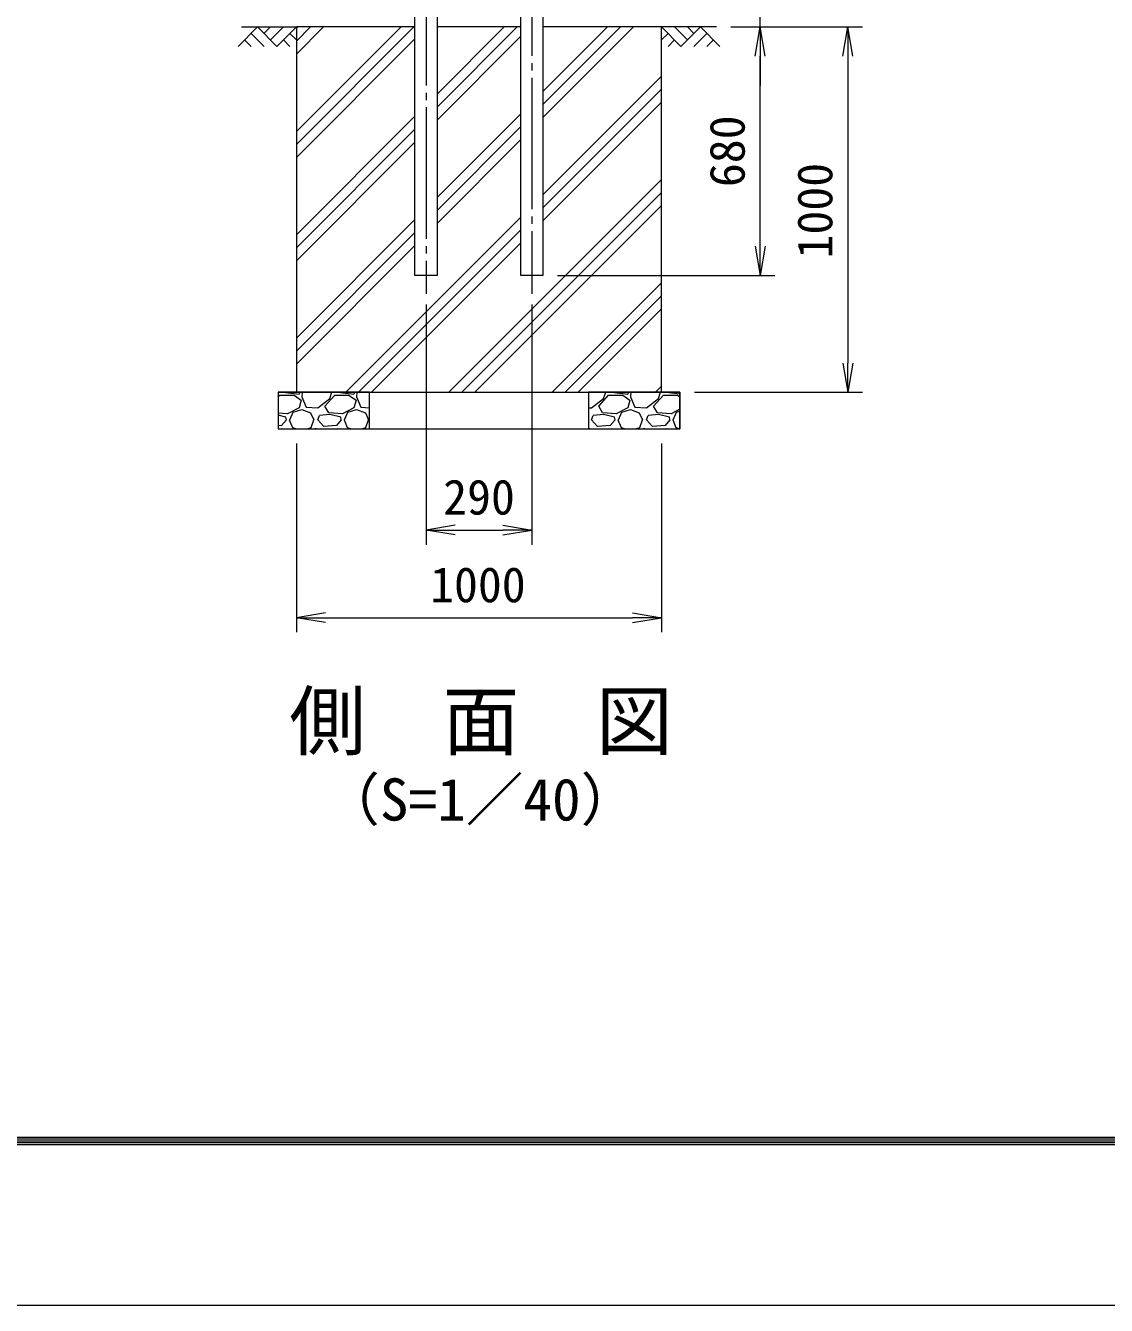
# Model space of a CAD drawing. Units: millimetres, scale not verified, with parts at other scales. Extents: x -8400 to 8400, y -5940 to 5940.
# Drawn here: x -2685 to 274, y -5940 to -2436 of the extents above; entities that cross this region are included whole.
import ezdxf
from ezdxf.enums import TextEntityAlignment as Align

# ---------------------------------------------------------------- set-up
doc = ezdxf.new("R2010")
doc.units = ezdxf.units.MM
doc.header["$LTSCALE"] = 20
doc.linetypes.add('LONG_CHAIN', pattern=[21, 18, -1, 1, -1])
for name, color, linetype, lineweight in [('0-0_D-TTL', 7, 'Continuous', 9), ('0-1_D-TTL-TXT', 7, 'Continuous', 9), ('0-2_D-DCR-HCH', 7, 'Continuous', 9), ('0-3_D-STR1', 1, 'Continuous', 9), ('0-4_D-STR4', 7, 'Continuous', 9), ('0-5_D-BGD', 7, 'Continuous', 9), ('0-6_D-BMK', 2, 'LONG_CHAIN', 9), ('0-7_D-STR-DIM', 7, 'Continuous', 9), ('0-8_0', 7, 'Continuous', 9)]:
    doc.layers.add(name, color=color, linetype=linetype, lineweight=lineweight)
doc.styles.add('ＭＳ ゴシック', font='')
doc.styles.get('ＭＳ ゴシック').set_extended_font_data('MS Gothic')

# ---------------------------------------------------------------- blocks, each defined once
blk = doc.blocks.new('_Open')
at = {"layer": '0-8_0'}
blk.add_line((-20, 3.333), (0, 0), dxfattribs=at)
blk.add_lwpolyline([(-20, -3.333), (0, 0), (-20, 0)], dxfattribs=at)

msp = doc.modelspace()

# ---------------------------------------------------------------- linework, layer by layer
at = {"layer": '0-0_D-TTL', "color": 2}
msp.add_lwpolyline([(-8399.61, 5940.02), (8400.39, 5940.02), (8400.39, -5939.98), (-8399.61, -5939.98)], close=True, dxfattribs=at)
at = {"layer": '0-0_D-TTL'}
for points in [[(-7859.61, 5500.02), (7860.39, 5500.02), (7860.39, -5499.98), (-7859.61, -5499.98)], [(-7854.61, 5495.02), (7855.39, 5495.02), (7855.39, -5494.98), (-7854.61, -5494.98)], [(-7849.61, 5490.02), (7850.39, 5490.02), (7850.39, -5489.98), (-7849.61, -5489.98)], [(-7844.61, 5485.02), (7845.39, 5485.02), (7845.39, -5484.98), (-7844.61, -5484.98)], [(-7839.61, 5480.02), (7840.39, 5480.02), (7840.39, -5479.98), (-7839.61, -5479.98)]]:
    msp.add_lwpolyline(points, close=True, dxfattribs=at)
at = {"layer": '0-2_D-DCR-HCH'}
for p, q in [((-2050.26, -2439.98), (-2103.47, -2493.19)), ((-2050.26, -2439.98), (-1997.05, -2493.19)), ((-2032.52, -2457.72), (-2014.78, -2439.98)), ((-2014.78, -2475.45), (-1979.31, -2439.98)), ((-1997.05, -2493.19), (-1943.83, -2439.98)), ((-1943.83, -2514.4), (-1869.41, -2439.98)), ((-1943.83, -2479.05), (-1904.76, -2439.98)), ((-1943.83, -2761.89), (-1621.92, -2439.98)), ((-1943.83, -2443.69), (-1940.12, -2439.98)), ((-1943.83, -2726.54), (-1657.28, -2439.98)), ((-1558.58, -2659.48), (-1339.08, -2439.98)), ((-1558.58, -2624.13), (-1374.43, -2439.98)), ((-1268.58, -2687.68), (-1020.88, -2439.98)), ((-1268.58, -2652.32), (-1056.24, -2439.98)), ((-1268.58, -2616.97), (-1091.59, -2439.98)), ((-890.62, -2493.19), (-943.83, -2439.98)), ((-872.88, -2475.45), (-908.36, -2439.98)), ((-837.41, -2439.98), (-890.62, -2493.19)), ((-855.05, -2457.81), (-872.88, -2439.98)), ((-837.41, -2439.98), (-784.2, -2493.19)), ((-2085.73, -2475.45), (-2067.91, -2493.19)), ((-2067.99, -2457.72), (-2032.36, -2493.19)), ((-1979.31, -2475.45), (-1961.49, -2493.19)), ((-1961.57, -2457.72), (-1943.83, -2475.37)), ((-1943.83, -2797.25), (-1619.08, -2472.5)), ((-1558.58, -2694.84), (-1329.08, -2465.34)), ((-926.1, -2457.72), (-943.83, -2475.37)), ((-908.36, -2475.45), (-926.18, -2493.19)), ((-819.67, -2457.72), (-855.31, -2493.19)), ((-801.93, -2475.45), (-819.75, -2493.19)), ((-1268.58, -2899.81), (-943.83, -2575.06)), ((-1268.58, -2935.17), (-943.83, -2610.42)), ((-1268.58, -2970.52), (-943.83, -2645.77)), ((-1943.83, -3009.38), (-1619.08, -2684.63)), ((-1558.58, -2906.97), (-1329.08, -2677.47)), ((-1943.83, -3044.73), (-1619.08, -2719.98)), ((-1558.58, -2942.33), (-1329.08, -2712.82)), ((-1943.83, -3080.09), (-1619.08, -2755.34)), ((-1558.58, -2977.68), (-1329.08, -2748.18)), ((-1525.91, -3439.98), (-943.83, -2857.91)), ((-1490.55, -3439.98), (-943.83, -2893.26)), ((-1455.2, -3439.98), (-943.83, -2928.62)), ((-1943.83, -3292.22), (-1619.08, -2967.47)), ((-1808.75, -3439.98), (-1329.08, -2960.31)), ((-1943.83, -3327.58), (-1619.08, -3002.83)), ((-1773.39, -3439.98), (-1329.08, -2995.67)), ((-1943.83, -3362.93), (-1619.08, -3038.18)), ((-1738.04, -3439.98), (-1329.08, -3031.02)), ((-1243.06, -3439.98), (-943.83, -3140.75)), ((-1207.71, -3439.98), (-943.83, -3176.1)), ((-1172.35, -3439.98), (-943.83, -3211.46)), ((-960.22, -3439.98), (-943.83, -3423.59)), ((-1993.83, -3453.72), (-1988.88, -3448.22)), ((-1988.88, -3448.22), (-1949.88, -3448.22)), ((-1974.38, -3439.98), (-1973.88, -3440.72)), ((-1973.88, -3440.72), (-1936.38, -3445.22)), ((-1949.88, -3448.22), (-1930.38, -3461.72)), ((-1936.38, -3445.22), (-1933.47, -3439.98)), ((-1930.38, -3461.72), (-1936.38, -3482.72)), ((-1928.28, -3439.98), (-1928.88, -3452.72)), ((-1928.88, -3452.72), (-1916.88, -3481.22)), ((-1885.38, -3482.72), (-1852.38, -3457.22)), ((-1865.88, -3478.22), (-1838.88, -3448.22)), ((-1852.38, -3457.22), (-1846.86, -3439.98)), ((-1838.88, -3448.22), (-1799.88, -3448.22)), ((-1824.38, -3439.98), (-1823.88, -3440.72)), ((-1823.88, -3440.72), (-1786.38, -3445.22)), ((-1799.88, -3448.22), (-1780.38, -3461.72)), ((-1786.38, -3445.22), (-1783.47, -3439.98)), ((-1780.38, -3461.72), (-1786.38, -3482.72)), ((-1778.28, -3439.98), (-1778.88, -3452.72)), ((-1778.88, -3452.72), (-1766.88, -3481.22)), ((-1135.38, -3482.72), (-1102.38, -3457.22)), ((-1115.88, -3478.22), (-1088.88, -3448.22)), ((-1102.38, -3457.22), (-1096.86, -3439.98)), ((-1088.88, -3448.22), (-1049.88, -3448.22)), ((-1074.38, -3439.98), (-1073.88, -3440.72)), ((-1073.88, -3440.72), (-1036.38, -3445.22)), ((-1049.88, -3448.22), (-1030.38, -3461.72)), ((-1036.38, -3445.22), (-1033.47, -3439.98)), ((-1030.38, -3461.72), (-1036.38, -3482.72)), ((-1028.28, -3439.98), (-1028.88, -3452.72)), ((-1028.88, -3452.72), (-1016.88, -3481.22)), ((-985.38, -3482.72), (-952.38, -3457.22)), ((-965.88, -3478.22), (-938.88, -3448.22)), ((-952.38, -3457.22), (-946.86, -3439.98)), ((-924.38, -3439.98), (-923.88, -3440.72)), ((-923.88, -3440.72), (-893.83, -3444.33)), ((-1967.88, -3499.22), (-1993.83, -3497.15)), ((-1972.38, -3508.22), (-1993.83, -3502.86)), ((-1936.38, -3482.72), (-1967.88, -3499.22)), ((-1961.88, -3515.72), (-1952.88, -3494.72)), ((-1952.88, -3494.72), (-1928.88, -3487.22)), ((-1928.88, -3487.22), (-1904.88, -3496.22)), ((-1916.88, -3481.22), (-1885.38, -3482.72)), ((-1904.88, -3496.22), (-1895.88, -3515.72)), ((-1885.38, -3515.72), (-1880.88, -3503.72)), ((-1852.38, -3500.72), (-1880.88, -3503.72)), ((-1855.38, -3496.22), (-1865.88, -3478.22)), ((-1817.88, -3499.22), (-1855.38, -3496.22)), ((-1822.38, -3508.22), (-1852.38, -3500.72)), ((-1786.38, -3482.72), (-1817.88, -3499.22)), ((-1811.88, -3515.72), (-1802.88, -3494.72)), ((-1802.88, -3494.72), (-1778.88, -3487.22)), ((-1778.88, -3487.22), (-1754.88, -3496.22)), ((-1766.88, -3481.22), (-1743.83, -3482.32)), ((-1754.88, -3496.22), (-1745.88, -3515.72)), ((-1143.83, -3482.32), (-1135.38, -3482.72)), ((-1135.38, -3515.72), (-1130.88, -3503.72)), ((-1102.38, -3500.72), (-1130.88, -3503.72)), ((-1105.38, -3496.22), (-1115.88, -3478.22)), ((-1067.88, -3499.22), (-1105.38, -3496.22)), ((-1072.38, -3508.22), (-1102.38, -3500.72)), ((-1036.38, -3482.72), (-1067.88, -3499.22)), ((-1061.88, -3515.72), (-1052.88, -3494.72)), ((-1052.88, -3494.72), (-1028.88, -3487.22)), ((-1028.88, -3487.22), (-1004.88, -3496.22)), ((-1016.88, -3481.22), (-985.38, -3482.72)), ((-1004.88, -3496.22), (-995.88, -3515.72)), ((-985.38, -3515.72), (-980.88, -3503.72)), ((-952.38, -3500.72), (-980.88, -3503.72)), ((-955.38, -3496.22), (-965.88, -3478.22)), ((-917.88, -3499.22), (-955.38, -3496.22)), ((-922.38, -3508.22), (-952.38, -3500.72)), ((-893.83, -3486.63), (-917.88, -3499.22)), ((-911.88, -3515.72), (-902.88, -3494.72)), ((-902.88, -3494.72), (-893.83, -3491.9)), ((-1984.38, -3530.72), (-1993.83, -3531.55)), ((-1970.88, -3515.72), (-1984.38, -3530.72)), ((-1970.88, -3515.72), (-1972.38, -3508.22)), ((-1963.38, -3515.72), (-1954.38, -3536.72)), ((-1954.38, -3536.72), (-1943.31, -3539.98)), ((-1914.45, -3539.98), (-1903.38, -3536.72)), ((-1903.38, -3536.72), (-1895.88, -3515.72)), ((-1868.88, -3533.72), (-1885.38, -3515.72)), ((-1834.38, -3530.72), (-1868.88, -3533.72)), ((-1820.88, -3515.72), (-1834.38, -3530.72)), ((-1820.88, -3515.72), (-1822.38, -3508.22)), ((-1813.38, -3515.72), (-1804.38, -3536.72)), ((-1804.38, -3536.72), (-1793.31, -3539.98)), ((-1764.45, -3539.98), (-1753.38, -3536.72)), ((-1753.38, -3536.72), (-1745.88, -3515.72)), ((-1118.88, -3533.72), (-1135.38, -3515.72)), ((-1084.38, -3530.72), (-1118.88, -3533.72)), ((-1070.88, -3515.72), (-1084.38, -3530.72)), ((-1070.88, -3515.72), (-1072.38, -3508.22)), ((-1063.38, -3515.72), (-1054.38, -3536.72)), ((-1054.38, -3536.72), (-1043.31, -3539.98)), ((-1014.45, -3539.98), (-1003.38, -3536.72)), ((-1003.38, -3536.72), (-995.88, -3515.72)), ((-968.88, -3533.72), (-985.38, -3515.72)), ((-934.38, -3530.72), (-968.88, -3533.72)), ((-920.88, -3515.72), (-934.38, -3530.72)), ((-920.88, -3515.72), (-922.38, -3508.22)), ((-913.38, -3515.72), (-904.38, -3536.72)), ((-904.38, -3536.72), (-893.83, -3539.83)), ((-1981.38, -3539.72), (-1981.98, -3539.98)), ((-1980.61, -3539.98), (-1981.38, -3539.72)), ((-1892.88, -3539.72), (-1893.16, -3539.98)), ((-1889.81, -3539.98), (-1892.88, -3539.72)), ((-1831.38, -3539.72), (-1831.98, -3539.98)), ((-1830.61, -3539.98), (-1831.38, -3539.72)), ((-1142.88, -3539.72), (-1143.16, -3539.98)), ((-1139.81, -3539.98), (-1142.88, -3539.72)), ((-1081.38, -3539.72), (-1081.98, -3539.98)), ((-1080.61, -3539.98), (-1081.38, -3539.72)), ((-992.88, -3539.72), (-993.16, -3539.98)), ((-989.81, -3539.98), (-992.88, -3539.72)), ((-931.38, -3539.72), (-931.98, -3539.98)), ((-930.61, -3539.98), (-931.38, -3539.72))]:
    msp.add_line(p, q, dxfattribs=at)
for points in [[(-1558.58, -3119.98), (-1619.08, -3119.98), (-1619.08, -2439.98), (-1943.83, -2439.98), (-1943.83, -3439.98), (-943.83, -3439.98), (-943.83, -2439.98), (-1268.58, -2439.98), (-1268.58, -3119.98), (-1329.08, -3119.98), (-1329.08, -2439.98), (-1558.58, -2439.98)], [(-1993.83, -3439.98), (-1993.83, -3539.98), (-1743.83, -3539.98), (-1743.83, -3439.98)], [(-893.83, -3539.98), (-893.83, -3439.98), (-1143.83, -3439.98), (-1143.83, -3539.98)]]:
    msp.add_lwpolyline(points, close=True, dxfattribs=at)
msp.add_lwpolyline([(-938.88, -3448.22), (-899.88, -3448.22), (-893.83, -3452.41)], dxfattribs=at)
at = {"layer": '0-3_D-STR1'}
msp.add_line((-1558.58, -2393.43), (-1558.58, -3119.98), dxfattribs=at)
for points in [[(-1268.58, 722.02), (-1268.58, -3119.98), (-1329.08, -3119.98), (-1329.08, -2289.98)], [(-1558.58, -3119.98), (-1619.08, -3119.98), (-1619.08, -2393.43)]]:
    msp.add_lwpolyline(points, dxfattribs=at)
at = {"layer": '0-4_D-STR4'}
for p, q in [((-1329.08, -2439.98), (-1558.58, -2439.98)), ((-943.83, -2439.98), (-1268.58, -2439.98)), ((-943.83, -3439.98), (-943.83, -2439.98)), ((-1993.83, -3439.98), (-893.83, -3439.98)), ((-1993.83, -3439.98), (-1993.83, -3539.98)), ((-893.83, -3439.98), (-893.83, -3539.98)), ((-1993.83, -3539.98), (-893.83, -3539.98))]:
    msp.add_line(p, q, dxfattribs=at)
msp.add_lwpolyline([(-1619.08, -2439.98), (-1943.83, -2439.98), (-1943.83, -3439.98)], dxfattribs=at)
at = {"layer": '0-5_D-BGD'}
for p, q in [((-2093.83, -2439.98), (-1943.83, -2439.98)), ((-793.83, -2439.98), (-943.83, -2439.98))]:
    msp.add_line(p, q, dxfattribs=at)
at = {"layer": '0-6_D-BMK'}
for p, q in [((-1588.83, 1540.02), (-1588.83, -3170.98)), ((-1298.83, 781.02), (-1298.83, -3170.98))]:
    msp.add_line(p, q, dxfattribs=at)
at = {"layer": '0-7_D-STR-DIM'}
for p, q in [((-673.83, -2439.98), (-673.83, -2239.98)), ((-753.83, -2439.98), (-633.83, -2439.98)), ((-753.83, -2439.98), (-633.83, -2439.98)), ((-753.83, -2439.98), (-393.83, -2439.98)), ((-673.83, -3039.98), (-673.83, -2519.98)), ((-673.83, -2519.98), (-673.83, -2599.98)), ((-433.83, -2519.98), (-433.83, -3359.98)), ((-1228.58, -3119.98), (-633.83, -3119.98)), ((-1588.83, -3199.98), (-1588.83, -3857.3)), ((-1298.83, -3199.98), (-1298.83, -3857.3)), ((-853.83, -3439.98), (-393.83, -3439.98)), ((-1943.83, -3579.98), (-1943.83, -4097.3)), ((-943.83, -3579.98), (-943.83, -4097.3)), ((-1508.83, -3817.3), (-1378.83, -3817.3)), ((-1863.83, -4057.3), (-1023.83, -4057.3))]:
    msp.add_line(p, q, dxfattribs=at)

# ---------------------------------------------------------------- block references
at = {"layer": '0-7_D-STR-DIM', "xscale": 4, "yscale": 4}
for p, rotation in [((-673.83, -2439.98), 90), ((-673.83, -2439.98), 90), ((-433.83, -2439.98), 90), ((-673.83, -3119.98), 270), ((-433.83, -3439.98), 270), ((-1588.83, -3817.3), 180), ((-1943.83, -4057.3), 180)]:
    msp.add_blockref('_Open', p, dxfattribs=dict(at, rotation=rotation))
for p in [(-1298.83, -3817.3), (-943.83, -4057.3)]:
    msp.add_blockref('_Open', p, dxfattribs=at)

# ---------------------------------------------------------------- texts
at = {"layer": '0-1_D-TTL-TXT', "style": 'ＭＳ ゴシック'}
for s, height, p in [('側\u3000面\u3000図', 154, (-1963.63, -4463.2)), ('（S=1／40）', 115.4, (-1872.67, -4647.16))]:
    msp.add_text(s, height=height, dxfattribs=at).set_placement(p, align=Align.BOTTOM_LEFT)
at = {"layer": '0-7_D-STR-DIM', "style": 'ＭＳ ゴシック'}
for s, p in [('680', (-687.33, -2878.48)), ('1000', (-447.33, -3073.78))]:
    msp.add_text(s, height=96.19, rotation=90, dxfattribs=at).set_placement(p, align=Align.BOTTOM_LEFT)
for s, p in [('290', (-1541.83, -3803.8)), ('1000', (-1577.63, -4043.8))]:
    msp.add_text(s, height=96.19, dxfattribs=at).set_placement(p, align=Align.BOTTOM_LEFT)

doc.saveas('drawing.dxf')
